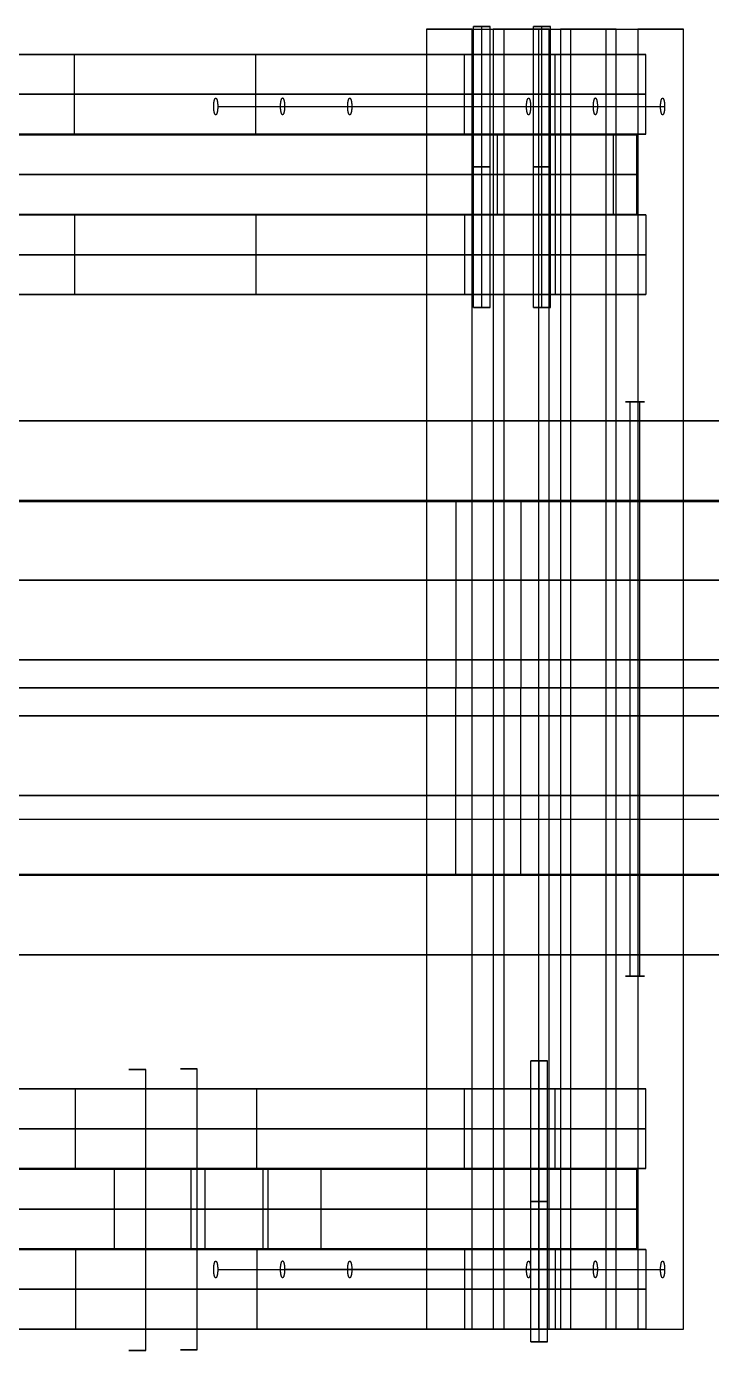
# Model space of a CAD drawing. Header units: millimetres. Extents: x -102 to 102, y -142 to -79.
# Drawn here: x 20.9 to 53.5, y -142.4 to -79.3 of the extents above; entities that cross this region are included whole.
import ezdxf

# ---------------------------------------------------------------- set-up
doc = ezdxf.new("R2010")
doc.units = ezdxf.units.MM
doc.header["$MEASUREMENT"] = 0
doc.layers.add('螺桿', color=5, linetype='Continuous', true_color=0x0000ff)
doc.layers.add('預設值', color=7, linetype='Continuous', true_color=0x000000)

msp = doc.modelspace()

# ---------------------------------------------------------------- linework, layer by layer
at = {"layer": '螺桿'}
for p, q in [((42.187, -79.283, -131.896), (42.987, -79.283, -131.896)), ((42.587, -79.283, -131.496), (42.587, -79.283, -132.296)), ((45.05, -79.283, -143.031), (45.85, -79.283, -143.031)), ((45.45, -79.283, -142.631), (45.45, -79.283, -143.431)), ((42.187, -92.683, -131.896), (42.987, -92.683, -131.896)), ((42.587, -92.683, -131.496), (42.587, -92.683, -132.296)), ((45.05, -92.683, -143.031), (45.85, -92.683, -143.031)), ((45.45, -92.683, -142.631), (45.45, -92.683, -143.431)), ((44.917, -128.626, -143.031), (45.717, -128.626, -143.031)), ((45.317, -128.626, -142.631), (45.317, -128.626, -143.431)), ((44.917, -142.026, -143.031), (45.717, -142.026, -143.031)), ((45.317, -142.026, -142.631), (45.317, -142.026, -143.431))]:
    msp.add_line(p, q, dxfattribs=at)
for points in [[(42.187, -92.683, -131.896), (42.187, -85.983, -131.896), (42.187, -79.283, -131.896)], [(42.587, -92.683, -131.496), (42.587, -85.983, -131.496), (42.587, -79.283, -131.496)], [(42.587, -92.683, -132.296), (42.587, -85.983, -132.296), (42.587, -79.283, -132.296)], [(42.987, -92.683, -131.896), (42.987, -85.983, -131.896), (42.987, -79.283, -131.896)], [(45.05, -92.683, -143.031), (45.05, -85.983, -143.031), (45.05, -79.283, -143.031)], [(45.45, -92.683, -142.631), (45.45, -85.983, -142.631), (45.45, -79.283, -142.631)], [(45.45, -92.683, -143.431), (45.45, -85.983, -143.431), (45.45, -79.283, -143.431)], [(45.85, -92.683, -143.031), (45.85, -85.983, -143.031), (45.85, -79.283, -143.031)], [(29.987, -83.099, -110.435), (37.448, -83.099, -108.556), (44.908, -83.099, -106.678)], [(33.175, -83.093, -123.399), (40.636, -83.093, -121.521), (48.096, -83.093, -119.642)], [(36.381, -83.099, -136.359), (43.841, -83.099, -134.48), (51.301, -83.099, -132.602)], [(49.654, -124.579, -50.118), (49.654, -110.879, -50.118), (49.654, -97.179, -50.118)], [(50.118, -124.579, 49.654), (50.118, -110.879, 49.654), (50.118, -97.179, 49.654)], [(44.917, -142.026, -143.031), (44.917, -135.326, -143.031), (44.917, -128.626, -143.031)], [(45.317, -142.026, -143.431), (45.317, -135.326, -143.431), (45.317, -128.626, -143.431)], [(45.317, -142.026, -142.631), (45.317, -135.326, -142.631), (45.317, -128.626, -142.631)], [(45.717, -142.026, -143.031), (45.717, -135.326, -143.031), (45.717, -128.626, -143.031)], [(26.549, -142.439, -65.312), (26.549, -135.739, -65.312), (26.549, -129.039, -65.312)], [(29.01, -142.406, -75.296), (29.01, -135.706, -75.296), (29.01, -129.006, -75.296)], [(29.987, -138.572, -110.435), (37.448, -138.572, -108.556), (44.908, -138.572, -106.678)], [(33.175, -138.566, -123.399), (40.636, -138.566, -121.521), (48.096, -138.566, -119.642)], [(36.381, -138.572, -136.359), (43.841, -138.572, -134.48), (51.301, -138.572, -132.602)]]:
    msp.add_open_spline(points, degree=2, dxfattribs=at)
for points in [[(42.187, -79.283, -131.896), (42.187, -79.283, -131.496), (42.587, -79.283, -131.496), (42.987, -79.283, -131.496), (42.987, -79.283, -131.896), (42.987, -79.283, -132.296), (42.587, -79.283, -132.296), (42.187, -79.283, -132.296), (42.187, -79.283, -131.896)], [(45.05, -79.283, -143.031), (45.05, -79.283, -142.631), (45.45, -79.283, -142.631), (45.85, -79.283, -142.631), (45.85, -79.283, -143.031), (45.85, -79.283, -143.431), (45.45, -79.283, -143.431), (45.05, -79.283, -143.431), (45.05, -79.283, -143.031)], [(29.987, -83.099, -110.435), (29.987, -82.699, -110.435), (29.89, -82.699, -110.047), (29.792, -82.699, -109.659), (29.792, -83.099, -109.659), (29.792, -83.499, -109.659), (29.89, -83.499, -110.047), (29.987, -83.499, -110.435), (29.987, -83.099, -110.435)], [(33.175, -83.093, -123.399), (33.175, -82.693, -123.399), (33.078, -82.693, -123.011), (32.98, -82.693, -122.623), (32.98, -83.093, -122.623), (32.98, -83.493, -122.623), (33.078, -83.493, -123.011), (33.175, -83.493, -123.399), (33.175, -83.093, -123.399)], [(36.381, -83.099, -136.359), (36.381, -82.699, -136.359), (36.283, -82.699, -135.971), (36.185, -82.699, -135.583), (36.185, -83.099, -135.583), (36.185, -83.499, -135.583), (36.283, -83.499, -135.971), (36.381, -83.499, -136.359), (36.381, -83.099, -136.359)], [(44.908, -83.099, -106.678), (44.908, -82.699, -106.678), (44.811, -82.699, -106.29), (44.713, -82.699, -105.902), (44.713, -83.099, -105.902), (44.713, -83.499, -105.902), (44.811, -83.499, -106.29), (44.908, -83.499, -106.678), (44.908, -83.099, -106.678)], [(48.096, -83.093, -119.642), (48.096, -82.693, -119.642), (47.998, -82.693, -119.254), (47.901, -82.693, -118.866), (47.901, -83.093, -118.866), (47.901, -83.493, -118.866), (47.998, -83.493, -119.254), (48.096, -83.493, -119.642), (48.096, -83.093, -119.642)], [(51.301, -83.099, -132.602), (51.301, -82.699, -132.602), (51.204, -82.699, -132.214), (51.106, -82.699, -131.826), (51.106, -83.099, -131.826), (51.106, -83.499, -131.826), (51.204, -83.499, -132.214), (51.301, -83.499, -132.602), (51.301, -83.099, -132.602)], [(42.187, -85.983, -131.896), (42.187, -85.983, -131.496), (42.587, -85.983, -131.496), (42.987, -85.983, -131.496), (42.987, -85.983, -131.896), (42.987, -85.983, -132.296), (42.587, -85.983, -132.296), (42.187, -85.983, -132.296), (42.187, -85.983, -131.896)], [(45.05, -85.983, -143.031), (45.05, -85.983, -142.631), (45.45, -85.983, -142.631), (45.85, -85.983, -142.631), (45.85, -85.983, -143.031), (45.85, -85.983, -143.431), (45.45, -85.983, -143.431), (45.05, -85.983, -143.431), (45.05, -85.983, -143.031)], [(42.187, -92.683, -131.896), (42.187, -92.683, -131.496), (42.587, -92.683, -131.496), (42.987, -92.683, -131.496), (42.987, -92.683, -131.896), (42.987, -92.683, -132.296), (42.587, -92.683, -132.296), (42.187, -92.683, -132.296), (42.187, -92.683, -131.896)], [(45.05, -92.683, -143.031), (45.05, -92.683, -142.631), (45.45, -92.683, -142.631), (45.85, -92.683, -142.631), (45.85, -92.683, -143.031), (45.85, -92.683, -143.431), (45.45, -92.683, -143.431), (45.05, -92.683, -143.431), (45.05, -92.683, -143.031)], [(50.118, -97.179, 49.654), (49.835, -97.179, 49.371), (49.552, -97.179, 49.654), (49.27, -97.179, 49.937), (49.552, -97.179, 50.22), (49.835, -97.179, 50.503), (50.118, -97.179, 50.22), (50.401, -97.179, 49.937), (50.118, -97.179, 49.654)], [(49.654, -97.179, -50.118), (49.371, -97.179, -49.835), (49.654, -97.179, -49.552), (49.937, -97.179, -49.27), (50.22, -97.179, -49.552), (50.503, -97.179, -49.835), (50.22, -97.179, -50.118), (49.937, -97.179, -50.401), (49.654, -97.179, -50.118)], [(50.118, -124.579, 49.654), (49.835, -124.579, 49.371), (49.552, -124.579, 49.654), (49.27, -124.579, 49.937), (49.552, -124.579, 50.22), (49.835, -124.579, 50.503), (50.118, -124.579, 50.22), (50.401, -124.579, 49.937), (50.118, -124.579, 49.654)], [(49.654, -124.579, -50.118), (49.371, -124.579, -49.835), (49.654, -124.579, -49.552), (49.937, -124.579, -49.27), (50.22, -124.579, -49.552), (50.503, -124.579, -49.835), (50.22, -124.579, -50.118), (49.937, -124.579, -50.401), (49.654, -124.579, -50.118)], [(45.717, -128.626, -143.031), (45.717, -128.626, -143.431), (45.317, -128.626, -143.431), (44.917, -128.626, -143.431), (44.917, -128.626, -143.031), (44.917, -128.626, -142.631), (45.317, -128.626, -142.631), (45.717, -128.626, -142.631), (45.717, -128.626, -143.031)], [(26.549, -129.039, -65.312), (26.531, -129.039, -65.712), (26.132, -129.039, -65.694), (25.732, -129.039, -65.677), (25.75, -129.039, -65.277), (25.768, -129.039, -64.877), (26.167, -129.039, -64.895), (26.567, -129.039, -64.913), (26.549, -129.039, -65.312)], [(29.01, -129.006, -75.296), (28.993, -129.006, -75.695), (28.593, -129.006, -75.678), (28.193, -129.006, -75.66), (28.211, -129.006, -75.26), (28.229, -129.006, -74.861), (28.628, -129.006, -74.878), (29.028, -129.006, -74.896), (29.01, -129.006, -75.296)], [(45.717, -135.326, -143.031), (45.717, -135.326, -143.431), (45.317, -135.326, -143.431), (44.917, -135.326, -143.431), (44.917, -135.326, -143.031), (44.917, -135.326, -142.631), (45.317, -135.326, -142.631), (45.717, -135.326, -142.631), (45.717, -135.326, -143.031)], [(29.987, -138.572, -110.435), (29.987, -138.172, -110.435), (29.89, -138.172, -110.047), (29.792, -138.172, -109.659), (29.792, -138.572, -109.659), (29.792, -138.972, -109.659), (29.89, -138.972, -110.047), (29.987, -138.972, -110.435), (29.987, -138.572, -110.435)], [(33.175, -138.566, -123.399), (33.175, -138.166, -123.399), (33.078, -138.166, -123.011), (32.98, -138.166, -122.623), (32.98, -138.566, -122.623), (32.98, -138.966, -122.623), (33.078, -138.966, -123.011), (33.175, -138.966, -123.399), (33.175, -138.566, -123.399)], [(36.381, -138.572, -136.359), (36.381, -138.172, -136.359), (36.283, -138.172, -135.971), (36.185, -138.172, -135.583), (36.185, -138.572, -135.583), (36.185, -138.972, -135.583), (36.283, -138.972, -135.971), (36.381, -138.972, -136.359), (36.381, -138.572, -136.359)], [(44.908, -138.572, -106.678), (44.908, -138.172, -106.678), (44.811, -138.172, -106.29), (44.713, -138.172, -105.902), (44.713, -138.572, -105.902), (44.713, -138.972, -105.902), (44.811, -138.972, -106.29), (44.908, -138.972, -106.678), (44.908, -138.572, -106.678)], [(48.096, -138.566, -119.642), (48.096, -138.166, -119.642), (47.998, -138.166, -119.254), (47.901, -138.166, -118.866), (47.901, -138.566, -118.866), (47.901, -138.966, -118.866), (47.998, -138.966, -119.254), (48.096, -138.966, -119.642), (48.096, -138.566, -119.642)], [(51.301, -138.572, -132.602), (51.301, -138.172, -132.602), (51.204, -138.172, -132.214), (51.106, -138.172, -131.826), (51.106, -138.572, -131.826), (51.106, -138.972, -131.826), (51.204, -138.972, -132.214), (51.301, -138.972, -132.602), (51.301, -138.572, -132.602)], [(45.717, -142.026, -143.031), (45.717, -142.026, -143.431), (45.317, -142.026, -143.431), (44.917, -142.026, -143.431), (44.917, -142.026, -143.031), (44.917, -142.026, -142.631), (45.317, -142.026, -142.631), (45.717, -142.026, -142.631), (45.717, -142.026, -143.031)], [(26.549, -142.439, -65.312), (26.531, -142.439, -65.712), (26.132, -142.439, -65.694), (25.732, -142.439, -65.677), (25.75, -142.439, -65.277), (25.768, -142.439, -64.877), (26.167, -142.439, -64.895), (26.567, -142.439, -64.913), (26.549, -142.439, -65.312)], [(29.01, -142.406, -75.296), (28.993, -142.406, -75.695), (28.593, -142.406, -75.678), (28.193, -142.406, -75.66), (28.211, -142.406, -75.26), (28.229, -142.406, -74.861), (28.628, -142.406, -74.878), (29.028, -142.406, -74.896), (29.01, -142.406, -75.296)]]:
    msp.add_rational_spline(points, [1, 0.707106781187, 1, 0.707106781187, 1, 0.707106781187, 1, 0.707106781187, 1], degree=2, knots=[0, 0, 0, 0.628319, 0.628319, 1.256637, 1.256637, 1.884956, 1.884956, 2.513274, 2.513274, 2.513274], dxfattribs=at)
at = {"layer": '預設值'}
for p, q in [((46.079, -80.618, -146.102), (8.883, -80.618, 4.369)), ((31.801, -80.618, -69.799), (23.161, -80.618, -71.935)), ((-50.047, -84.447, -143.029), (49.953, -84.447, -143.029)), ((-32.23, -84.447, -72.48), (46.084, -84.447, -134.665)), ((46.079, -84.418, -146.102), (8.883, -84.418, 4.369)), ((31.801, -84.418, -69.799), (23.161, -84.418, -71.935)), ((-50.047, -88.247, -143.029), (49.953, -88.247, -143.029)), ((-32.23, -88.247, -72.48), (46.084, -88.247, -134.665)), ((46.079, -88.275, -146.102), (8.883, -88.275, 4.369)), ((23.161, -88.275, -71.935), (31.801, -88.275, -69.799)), ((46.079, -92.075, -146.102), (8.883, -92.075, 4.369)), ((23.161, -92.075, -71.935), (31.801, -92.075, -69.799)), ((-4.45, -101.9, -100), (74.471, -101.9, -68.213)), ((-4.45, -117.1, -100), (74.471, -117.1, -68.213)), ((46.078, -129.962, -146.131), (8.977, -129.962, 4.363)), ((31.848, -129.962, -69.819), (23.207, -129.962, -71.949)), ((49.952, -133.79, -143.029), (-50.048, -133.79, -143.029)), ((32.135, -133.79, -72.48), (-46.179, -133.79, -134.665)), ((28.704, -133.79, -68.999), (-15.008, -133.79, -5.609)), ((46.078, -133.762, -146.131), (8.977, -133.762, 4.363)), ((31.848, -133.762, -69.819), (23.207, -133.762, -71.949)), ((49.952, -137.59, -143.029), (-50.048, -137.59, -143.029)), ((32.135, -137.59, -72.48), (-46.179, -137.59, -134.665)), ((28.704, -137.59, -68.999), (-15.008, -137.59, -5.609)), ((46.078, -137.618, -146.131), (8.977, -137.618, 4.363)), ((23.207, -137.618, -71.949), (31.848, -137.618, -69.819)), ((46.078, -141.418, -146.131), (8.977, -141.418, 4.363)), ((23.207, -141.418, -71.949), (31.848, -141.418, -69.819))]:
    msp.add_line(p, q, dxfattribs=at)
for points in [[(42.116, -79.418, -111.533), (41.029, -79.418, -107.218), (39.943, -79.418, -102.903)], [(39.943, -79.418, -102.903), (41.785, -79.418, -102.439), (43.628, -79.418, -101.975)], [(39.943, -79.418, -102.903), (39.943, -110.418, -102.903), (39.943, -141.418, -102.903)], [(42.116, -141.418, -111.533), (42.116, -110.418, -111.533), (42.116, -79.418, -111.533)], [(42.116, -79.418, -111.533), (43.958, -79.418, -111.069), (45.801, -79.418, -110.605)], [(45.304, -79.412, -124.497), (44.217, -79.412, -120.182), (43.13, -79.412, -115.867)], [(43.13, -79.412, -115.867), (44.973, -79.412, -115.403), (46.815, -79.412, -114.939)], [(43.13, -79.412, -115.867), (43.13, -110.412, -115.867), (43.13, -141.412, -115.867)], [(45.801, -79.418, -110.605), (44.714, -79.418, -106.29), (43.628, -79.418, -101.975)], [(43.628, -79.418, -101.975), (43.628, -110.418, -101.975), (43.628, -141.418, -101.975)], [(45.304, -141.412, -124.497), (45.304, -110.412, -124.497), (45.304, -79.412, -124.497)], [(45.304, -79.412, -124.497), (47.146, -79.412, -124.033), (48.989, -79.412, -123.569)], [(45.801, -141.418, -110.605), (45.801, -110.418, -110.605), (45.801, -79.418, -110.605)], [(48.509, -79.418, -137.457), (47.422, -79.418, -133.142), (46.336, -79.418, -128.826)], [(46.336, -79.418, -128.826), (48.178, -79.418, -128.362), (50.021, -79.418, -127.898)], [(46.336, -79.418, -128.826), (46.336, -110.418, -128.826), (46.336, -141.418, -128.826)], [(48.989, -79.412, -123.569), (47.902, -79.412, -119.254), (46.815, -79.412, -114.939)], [(46.815, -79.412, -114.939), (46.815, -110.412, -114.939), (46.815, -141.412, -114.939)], [(48.509, -141.418, -137.457), (48.509, -110.418, -137.457), (48.509, -79.418, -137.457)], [(48.509, -79.418, -137.457), (50.352, -79.418, -136.993), (52.194, -79.418, -136.529)], [(48.989, -141.412, -123.569), (48.989, -110.412, -123.569), (48.989, -79.412, -123.569)], [(52.194, -79.418, -136.529), (51.107, -79.418, -132.214), (50.021, -79.418, -127.898)], [(50.021, -79.418, -127.898), (50.021, -110.418, -127.898), (50.021, -141.418, -127.898)], [(52.194, -141.418, -136.529), (52.194, -110.418, -136.529), (52.194, -79.418, -136.529)], [(41.759, -80.618, -147.17), (23.161, -80.618, -71.935), (4.563, -80.618, 3.301)], [(13.203, -80.618, 5.436), (31.801, -80.618, -69.799), (50.399, -80.618, -145.035)], [(23.161, -84.418, -71.935), (23.161, -82.518, -71.935), (23.161, -80.618, -71.935)], [(31.801, -84.418, -69.799), (31.801, -82.518, -69.799), (31.801, -80.618, -69.799)], [(41.759, -84.418, -147.17), (41.759, -82.518, -147.17), (41.759, -80.618, -147.17)], [(50.399, -80.618, -145.035), (46.079, -80.618, -146.102), (41.759, -80.618, -147.17)], [(46.079, -84.418, -146.102), (46.079, -82.518, -146.102), (46.079, -80.618, -146.102)], [(50.399, -84.418, -145.035), (50.399, -82.518, -145.035), (50.399, -80.618, -145.035)], [(41.759, -82.518, -147.17), (23.161, -82.518, -71.935), (4.563, -82.518, 3.301)], [(13.203, -82.518, 5.436), (31.801, -82.518, -69.799), (50.399, -82.518, -145.035)], [(50.399, -82.518, -145.035), (46.079, -82.518, -146.102), (41.759, -82.518, -147.17)], [(-50.047, -84.447, -147.479), (-0.047, -84.447, -147.479), (49.953, -84.447, -147.479)], [(49.953, -84.447, -138.579), (-0.047, -84.447, -138.579), (-50.047, -84.447, -138.579)], [(-34.997, -84.447, -75.965), (4.16, -84.447, -107.057), (43.317, -84.447, -138.15)], [(48.851, -84.447, -131.18), (9.694, -84.447, -100.087), (-29.462, -84.447, -68.995)], [(41.759, -84.418, -147.17), (23.161, -84.418, -71.935), (4.563, -84.418, 3.301)], [(13.203, -84.418, 5.436), (31.801, -84.418, -69.799), (50.399, -84.418, -145.035)], [(50.399, -84.418, -145.035), (46.079, -84.418, -146.102), (41.759, -84.418, -147.17)], [(43.317, -84.447, -138.15), (43.317, -86.347, -138.15), (43.317, -88.247, -138.15)], [(43.317, -84.447, -138.15), (46.084, -84.447, -134.665), (48.851, -84.447, -131.18)], [(46.084, -84.447, -134.665), (46.084, -86.347, -134.665), (46.084, -88.247, -134.665)], [(48.851, -84.447, -131.18), (48.851, -86.347, -131.18), (48.851, -88.247, -131.18)], [(49.953, -84.447, -147.479), (49.953, -86.347, -147.479), (49.953, -88.247, -147.479)], [(49.953, -84.447, -147.479), (49.953, -84.447, -143.029), (49.953, -84.447, -138.579)], [(49.953, -84.447, -138.579), (49.953, -86.347, -138.579), (49.953, -88.247, -138.579)], [(49.953, -84.447, -143.029), (49.953, -86.347, -143.029), (49.953, -88.247, -143.029)], [(-50.047, -86.347, -147.479), (-0.047, -86.347, -147.479), (49.953, -86.347, -147.479)], [(49.953, -86.347, -138.579), (-0.047, -86.347, -138.579), (-50.047, -86.347, -138.579)], [(-34.997, -86.347, -75.965), (4.16, -86.347, -107.057), (43.317, -86.347, -138.15)], [(48.851, -86.347, -131.18), (9.694, -86.347, -100.087), (-29.462, -86.347, -68.995)], [(43.317, -86.347, -138.15), (46.084, -86.347, -134.665), (48.851, -86.347, -131.18)], [(49.953, -86.347, -147.479), (49.953, -86.347, -143.029), (49.953, -86.347, -138.579)], [(-50.047, -88.247, -147.479), (-0.047, -88.247, -147.479), (49.953, -88.247, -147.479)], [(49.953, -88.247, -138.579), (-0.047, -88.247, -138.579), (-50.047, -88.247, -138.579)], [(-34.997, -88.247, -75.965), (4.16, -88.247, -107.057), (43.317, -88.247, -138.15)], [(48.851, -88.247, -131.18), (9.694, -88.247, -100.087), (-29.462, -88.247, -68.995)], [(4.563, -88.275, 3.301), (23.161, -88.275, -71.935), (41.759, -88.275, -147.17)], [(50.399, -88.275, -145.035), (31.801, -88.275, -69.799), (13.203, -88.275, 5.436)], [(23.161, -88.275, -71.935), (23.161, -90.175, -71.935), (23.161, -92.075, -71.935)], [(31.801, -88.275, -69.799), (31.801, -90.175, -69.799), (31.801, -92.075, -69.799)], [(41.759, -88.275, -147.17), (46.079, -88.275, -146.102), (50.399, -88.275, -145.035)], [(41.759, -88.275, -147.17), (41.759, -90.175, -147.17), (41.759, -92.075, -147.17)], [(43.317, -88.247, -138.15), (46.084, -88.247, -134.665), (48.851, -88.247, -131.18)], [(46.079, -88.275, -146.102), (46.079, -90.175, -146.102), (46.079, -92.075, -146.102)], [(49.953, -88.247, -147.479), (49.953, -88.247, -143.029), (49.953, -88.247, -138.579)], [(50.399, -88.275, -145.035), (50.399, -90.175, -145.035), (50.399, -92.075, -145.035)], [(4.563, -90.175, 3.301), (23.161, -90.175, -71.935), (41.759, -90.175, -147.17)], [(50.399, -90.175, -145.035), (31.801, -90.175, -69.799), (13.203, -90.175, 5.436)], [(41.759, -90.175, -147.17), (46.079, -90.175, -146.102), (50.399, -90.175, -145.035)], [(4.563, -92.075, 3.301), (23.161, -92.075, -71.935), (41.759, -92.075, -147.17)], [(50.399, -92.075, -145.035), (31.801, -92.075, -69.799), (13.203, -92.075, 5.436)], [(41.759, -92.075, -147.17), (46.079, -92.075, -146.102), (50.399, -92.075, -145.035)], [(4.45, -98.1, -4.45), (51.95, -98.1, -4.45), (99.45, -98.1, -4.45)], [(99.45, -98.1, 4.45), (51.95, -98.1, 4.45), (4.45, -98.1, 4.45)], [(68.178, -98.1, 74.506), (36.34, -98.1, 42.668), (4.502, -98.1, 10.831)], [(4.502, -98.1, -10.831), (36.34, -98.1, -42.668), (68.178, -98.1, -74.506)], [(10.795, -98.1, 4.537), (42.633, -98.1, 36.375), (74.471, -98.1, 68.213)], [(74.471, -98.1, -68.213), (42.633, -98.1, -36.375), (10.795, -98.1, -4.537)], [(62.394, -101.936, -58.203), (24.935, -101.936, -64.596), (-12.523, -101.936, -70.988)], [(-11.884, -101.936, -74.734), (25.574, -101.936, -68.342), (63.033, -101.936, -61.949)], [(69.753, -101.9, 63.495), (32.626, -101.9, 78.381), (-4.501, -101.9, 93.268)], [(-2.963, -101.936, 85.275), (28.044, -101.936, 63.308), (59.052, -101.936, 41.341)], [(-1.189, -101.9, 101.528), (35.938, -101.9, 86.642), (73.065, -101.9, 71.755)], [(61.248, -101.936, 44.442), (30.241, -101.936, 66.409), (-0.766, -101.936, 88.376)], [(4.45, -101.9, -4.45), (51.95, -101.9, -4.45), (99.45, -101.9, -4.45)], [(99.45, -101.9, 4.45), (51.95, -101.9, 4.45), (4.45, -101.9, 4.45)], [(68.178, -101.9, 74.506), (36.34, -101.9, 42.668), (4.502, -101.9, 10.831)], [(4.502, -101.9, -10.831), (36.34, -101.9, -42.668), (68.178, -101.9, -74.506)], [(10.795, -101.9, 4.537), (42.633, -101.9, 36.375), (74.471, -101.9, 68.213)], [(74.471, -101.9, -68.213), (42.633, -101.9, -36.375), (10.795, -101.9, -4.537)], [(85.275, -101.936, 2.963), (63.308, -101.936, -28.044), (41.341, -101.936, -59.052)], [(41.341, -101.936, -59.052), (41.341, -106.386, -59.052), (41.341, -110.836, -59.052)], [(41.341, -101.936, -59.052), (42.891, -101.936, -60.15), (44.442, -101.936, -61.248)], [(44.442, -101.936, -61.248), (44.442, -106.386, -61.248), (44.442, -110.836, -61.248)], [(44.442, -101.936, -61.248), (66.409, -101.936, -30.241), (88.376, -101.936, 0.766)], [(-4.786, -105.7, -92.087), (32.44, -105.7, -77.449), (69.666, -105.7, -62.812)], [(69.753, -105.7, 63.495), (32.626, -105.7, 78.381), (-4.501, -105.7, 93.268)], [(72.922, -105.7, -71.095), (35.697, -105.7, -85.732), (-1.529, -105.7, -100.369)], [(-1.189, -105.7, 101.528), (35.938, -105.7, 86.642), (73.065, -105.7, 71.755)], [(-4.786, -109.5, -92.087), (32.44, -109.5, -77.449), (69.666, -109.5, -62.812)], [(72.922, -109.5, -71.095), (35.697, -109.5, -85.732), (-1.529, -109.5, -100.369)], [(62.394, -110.836, -58.203), (24.935, -110.836, -64.596), (-12.523, -110.836, -70.988)], [(-12.523, -110.836, -70.988), (24.935, -110.836, -64.596), (62.394, -110.836, -58.203)], [(-11.884, -110.836, -74.734), (25.574, -110.836, -68.342), (63.033, -110.836, -61.949)], [(63.033, -110.836, -61.949), (25.574, -110.836, -68.342), (-11.884, -110.836, -74.734)], [(-2.963, -110.836, 85.275), (28.044, -110.836, 63.308), (59.052, -110.836, 41.341)], [(59.052, -110.836, 41.341), (28.044, -110.836, 63.308), (-2.963, -110.836, 85.275)], [(61.248, -110.836, 44.442), (30.241, -110.836, 66.409), (-0.766, -110.836, 88.376)], [(-0.766, -110.836, 88.376), (30.241, -110.836, 66.409), (61.248, -110.836, 44.442)], [(85.275, -110.836, 2.963), (63.308, -110.836, -28.044), (41.341, -110.836, -59.052)], [(41.341, -110.836, -59.052), (42.891, -110.836, -60.15), (44.442, -110.836, -61.248)], [(41.341, -119.736, -59.052), (41.341, -115.286, -59.052), (41.341, -110.836, -59.052)], [(44.442, -110.836, -61.248), (42.891, -110.836, -60.15), (41.341, -110.836, -59.052)], [(41.341, -110.836, -59.052), (63.308, -110.836, -28.044), (85.275, -110.836, 2.963)], [(44.442, -110.836, -61.248), (66.409, -110.836, -30.241), (88.376, -110.836, 0.766)], [(44.442, -119.736, -61.248), (44.442, -115.286, -61.248), (44.442, -110.836, -61.248)], [(88.376, -110.836, 0.766), (66.409, -110.836, -30.241), (44.442, -110.836, -61.248)], [(69.666, -112.172, -62.812), (32.44, -112.172, -77.449), (-4.786, -112.172, -92.087)], [(-1.529, -112.172, -100.369), (35.697, -112.172, -85.732), (72.922, -112.172, -71.095)], [(69.666, -115.972, -62.812), (32.44, -115.972, -77.449), (-4.786, -115.972, -92.087)], [(-4.501, -115.972, 93.268), (32.626, -115.972, 78.381), (69.753, -115.972, 63.495)], [(-1.529, -115.972, -100.369), (35.697, -115.972, -85.732), (72.922, -115.972, -71.095)], [(73.065, -115.972, 71.755), (35.938, -115.972, 86.642), (-1.189, -115.972, 101.528)], [(-12.523, -119.736, -70.988), (24.935, -119.736, -64.596), (62.394, -119.736, -58.203)], [(63.033, -119.736, -61.949), (25.574, -119.736, -68.342), (-11.884, -119.736, -74.734)], [(-4.501, -119.772, 93.268), (32.626, -119.772, 78.381), (69.753, -119.772, 63.495)], [(59.052, -119.736, 41.341), (28.044, -119.736, 63.308), (-2.963, -119.736, 85.275)], [(73.065, -119.772, 71.755), (35.938, -119.772, 86.642), (-1.189, -119.772, 101.528)], [(-0.766, -119.736, 88.376), (30.241, -119.736, 66.409), (61.248, -119.736, 44.442)], [(4.45, -119.772, 4.45), (51.95, -119.772, 4.45), (99.45, -119.772, 4.45)], [(99.45, -119.772, -4.45), (51.95, -119.772, -4.45), (4.45, -119.772, -4.45)], [(4.502, -119.772, 10.831), (36.34, -119.772, 42.668), (68.178, -119.772, 74.506)], [(68.178, -119.772, -74.506), (36.34, -119.772, -42.668), (4.502, -119.772, -10.831)], [(74.471, -119.772, 68.213), (42.633, -119.772, 36.375), (10.795, -119.772, 4.537)], [(10.795, -119.772, -4.537), (42.633, -119.772, -36.375), (74.471, -119.772, -68.213)], [(44.442, -119.736, -61.248), (42.891, -119.736, -60.15), (41.341, -119.736, -59.052)], [(41.341, -119.736, -59.052), (63.308, -119.736, -28.044), (85.275, -119.736, 2.963)], [(88.376, -119.736, 0.766), (66.409, -119.736, -30.241), (44.442, -119.736, -61.248)], [(4.45, -123.572, 4.45), (51.95, -123.572, 4.45), (99.45, -123.572, 4.45)], [(99.45, -123.572, -4.45), (51.95, -123.572, -4.45), (4.45, -123.572, -4.45)], [(4.502, -123.572, 10.831), (36.34, -123.572, 42.668), (68.178, -123.572, 74.506)], [(68.178, -123.572, -74.506), (36.34, -123.572, -42.668), (4.502, -123.572, -10.831)], [(74.471, -123.572, 68.213), (42.633, -123.572, 36.375), (10.795, -123.572, 4.537)], [(10.795, -123.572, -4.537), (42.633, -123.572, -36.375), (74.471, -123.572, -68.213)], [(41.757, -129.962, -147.197), (23.207, -129.962, -71.949), (4.656, -129.962, 3.298)], [(13.298, -129.962, 5.428), (31.848, -129.962, -69.819), (50.399, -129.962, -145.066)], [(23.207, -133.762, -71.949), (23.207, -131.862, -71.949), (23.207, -129.962, -71.949)], [(31.848, -133.762, -69.819), (31.848, -131.862, -69.819), (31.848, -129.962, -69.819)], [(41.757, -133.762, -147.197), (41.757, -131.862, -147.197), (41.757, -129.962, -147.197)], [(50.399, -129.962, -145.066), (46.078, -129.962, -146.131), (41.757, -129.962, -147.197)], [(46.078, -133.762, -146.131), (46.078, -131.862, -146.131), (46.078, -129.962, -146.131)], [(50.399, -133.762, -145.066), (50.399, -131.862, -145.066), (50.399, -129.962, -145.066)], [(41.757, -131.862, -147.197), (23.207, -131.862, -71.949), (4.656, -131.862, 3.298)], [(13.298, -131.862, 5.428), (31.848, -131.862, -69.819), (50.399, -131.862, -145.066)], [(50.399, -131.862, -145.066), (46.078, -131.862, -146.131), (41.757, -131.862, -147.197)], [(49.952, -133.79, -138.579), (-0.048, -133.79, -138.579), (-50.048, -133.79, -138.579)], [(-50.048, -133.79, -147.479), (-0.048, -133.79, -147.479), (49.952, -133.79, -147.479)], [(29.368, -133.79, -68.995), (-9.789, -133.79, -100.087), (-48.946, -133.79, -131.18)], [(-43.411, -133.79, -138.15), (-4.255, -133.79, -107.057), (34.902, -133.79, -75.965)], [(-18.671, -133.79, -8.136), (3.185, -133.79, -39.831), (25.041, -133.79, -71.526)], [(32.368, -133.79, -66.473), (10.512, -133.79, -34.778), (-11.344, -133.79, -3.083)], [(41.757, -133.762, -147.197), (23.207, -133.762, -71.949), (4.656, -133.762, 3.298)], [(13.298, -133.762, 5.428), (31.848, -133.762, -69.819), (50.399, -133.762, -145.066)], [(25.041, -133.79, -71.526), (28.704, -133.79, -68.999), (32.368, -133.79, -66.473)], [(25.041, -133.79, -71.526), (25.041, -135.69, -71.526), (25.041, -137.59, -71.526)], [(28.704, -133.79, -68.999), (28.704, -135.69, -68.999), (28.704, -137.59, -68.999)], [(34.902, -133.79, -75.965), (32.135, -133.79, -72.48), (29.368, -133.79, -68.995)], [(29.368, -133.79, -68.995), (29.368, -135.69, -68.995), (29.368, -137.59, -68.995)], [(32.135, -133.79, -72.48), (32.135, -135.69, -72.48), (32.135, -137.59, -72.48)], [(32.368, -133.79, -66.473), (32.368, -135.69, -66.473), (32.368, -137.59, -66.473)], [(34.902, -133.79, -75.965), (34.902, -135.69, -75.965), (34.902, -137.59, -75.965)], [(50.399, -133.762, -145.066), (46.078, -133.762, -146.131), (41.757, -133.762, -147.197)], [(49.952, -133.79, -147.479), (49.952, -133.79, -143.029), (49.952, -133.79, -138.579)], [(49.952, -133.79, -138.579), (49.952, -135.69, -138.579), (49.952, -137.59, -138.579)], [(49.952, -133.79, -147.479), (49.952, -135.69, -147.479), (49.952, -137.59, -147.479)], [(49.952, -133.79, -143.029), (49.952, -135.69, -143.029), (49.952, -137.59, -143.029)], [(49.952, -135.69, -138.579), (-0.048, -135.69, -138.579), (-50.048, -135.69, -138.579)], [(-50.048, -135.69, -147.479), (-0.048, -135.69, -147.479), (49.952, -135.69, -147.479)], [(29.368, -135.69, -68.995), (-9.789, -135.69, -100.087), (-48.946, -135.69, -131.18)], [(-43.411, -135.69, -138.15), (-4.255, -135.69, -107.057), (34.902, -135.69, -75.965)], [(-18.671, -135.69, -8.136), (3.185, -135.69, -39.831), (25.041, -135.69, -71.526)], [(32.368, -135.69, -66.473), (10.512, -135.69, -34.778), (-11.344, -135.69, -3.083)], [(25.041, -135.69, -71.526), (28.704, -135.69, -68.999), (32.368, -135.69, -66.473)], [(34.902, -135.69, -75.965), (32.135, -135.69, -72.48), (29.368, -135.69, -68.995)], [(49.952, -135.69, -147.479), (49.952, -135.69, -143.029), (49.952, -135.69, -138.579)], [(49.952, -137.59, -138.579), (-0.048, -137.59, -138.579), (-50.048, -137.59, -138.579)], [(-50.048, -137.59, -147.479), (-0.048, -137.59, -147.479), (49.952, -137.59, -147.479)], [(29.368, -137.59, -68.995), (-9.789, -137.59, -100.087), (-48.946, -137.59, -131.18)], [(-43.411, -137.59, -138.15), (-4.255, -137.59, -107.057), (34.902, -137.59, -75.965)], [(-18.671, -137.59, -8.136), (3.185, -137.59, -39.831), (25.041, -137.59, -71.526)], [(32.368, -137.59, -66.473), (10.512, -137.59, -34.778), (-11.344, -137.59, -3.083)], [(4.656, -137.618, 3.298), (23.207, -137.618, -71.949), (41.757, -137.618, -147.197)], [(50.399, -137.618, -145.066), (31.848, -137.618, -69.819), (13.298, -137.618, 5.428)], [(23.207, -137.618, -71.949), (23.207, -139.518, -71.949), (23.207, -141.418, -71.949)], [(25.041, -137.59, -71.526), (28.704, -137.59, -68.999), (32.368, -137.59, -66.473)], [(34.902, -137.59, -75.965), (32.135, -137.59, -72.48), (29.368, -137.59, -68.995)], [(31.848, -137.618, -69.819), (31.848, -139.518, -69.819), (31.848, -141.418, -69.819)], [(41.757, -137.618, -147.197), (46.078, -137.618, -146.131), (50.399, -137.618, -145.066)], [(41.757, -137.618, -147.197), (41.757, -139.518, -147.197), (41.757, -141.418, -147.197)], [(46.078, -137.618, -146.131), (46.078, -139.518, -146.131), (46.078, -141.418, -146.131)], [(49.952, -137.59, -147.479), (49.952, -137.59, -143.029), (49.952, -137.59, -138.579)], [(50.399, -137.618, -145.066), (50.399, -139.518, -145.066), (50.399, -141.418, -145.066)], [(4.656, -139.518, 3.298), (23.207, -139.518, -71.949), (41.757, -139.518, -147.197)], [(50.399, -139.518, -145.066), (31.848, -139.518, -69.819), (13.298, -139.518, 5.428)], [(41.757, -139.518, -147.197), (46.078, -139.518, -146.131), (50.399, -139.518, -145.066)], [(4.656, -141.418, 3.298), (23.207, -141.418, -71.949), (41.757, -141.418, -147.197)], [(50.399, -141.418, -145.066), (31.848, -141.418, -69.819), (13.298, -141.418, 5.428)], [(39.943, -141.418, -102.903), (41.785, -141.418, -102.439), (43.628, -141.418, -101.975)], [(39.943, -141.418, -102.903), (41.029, -141.418, -107.218), (42.116, -141.418, -111.533)], [(41.757, -141.418, -147.197), (46.078, -141.418, -146.131), (50.399, -141.418, -145.066)], [(42.116, -141.418, -111.533), (43.958, -141.418, -111.069), (45.801, -141.418, -110.605)], [(43.13, -141.412, -115.867), (44.973, -141.412, -115.403), (46.815, -141.412, -114.939)], [(43.13, -141.412, -115.867), (44.217, -141.412, -120.182), (45.304, -141.412, -124.497)], [(43.628, -141.418, -101.975), (44.714, -141.418, -106.29), (45.801, -141.418, -110.605)], [(45.304, -141.412, -124.497), (47.146, -141.412, -124.033), (48.989, -141.412, -123.569)], [(46.336, -141.418, -128.826), (48.178, -141.418, -128.362), (50.021, -141.418, -127.898)], [(46.336, -141.418, -128.826), (47.422, -141.418, -133.142), (48.509, -141.418, -137.457)], [(46.815, -141.412, -114.939), (47.902, -141.412, -119.254), (48.989, -141.412, -123.569)], [(48.509, -141.418, -137.457), (50.352, -141.418, -136.993), (52.194, -141.418, -136.529)], [(50.021, -141.418, -127.898), (51.107, -141.418, -132.214), (52.194, -141.418, -136.529)]]:
    msp.add_open_spline(points, degree=2, dxfattribs=at)

doc.saveas('drawing.dxf')
